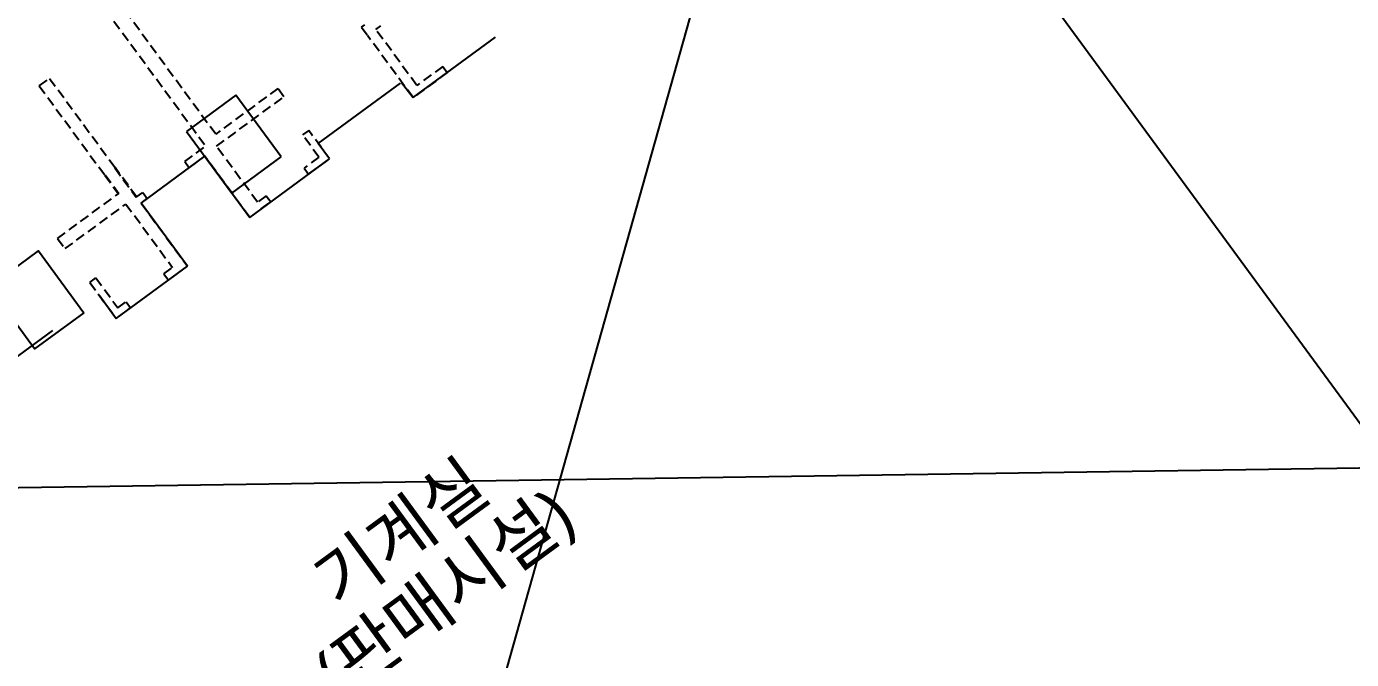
# Model space of a CAD drawing. Header units: millimetres. Extents: x 75184266 to 76346726, y -35850126 to -33679385.
# Drawn here: x 75497899 to 75523858, y -34632031 to -34619627 of the extents above; entities that cross this region are included whole.
import ezdxf
from ezdxf.enums import TextEntityAlignment as Align

# ---------------------------------------------------------------- set-up
doc = ezdxf.new("R2010")
doc.units = ezdxf.units.MM
doc.header["$LTSCALE"] = 50
doc.header["$MEASUREMENT"] = 0
doc.header["$PDMODE"] = 1
doc.header["$PDSIZE"] = -3
doc.linetypes.add('HIDDEN2', pattern=[0.1875, 0.125, -0.0625])
doc.linetypes.add('XR-지하3층$0$H', pattern=[1.3, 0.8, -0.5])
doc.layers.get('0').update_dxf_attribs({"linetype": 'CONTINUOUS'})
doc.layers.get('Defpoints').update_dxf_attribs({"color": 51, "linetype": 'CONTINUOUS'})
doc.layers.add('XR-지하3층$0$CON', color=2, linetype='CONTINUOUS')
doc.layers.add('건축', color=8, linetype='CONTINUOUS', plot=False)
doc.styles.add('XR-지하3층$0$돋움', font='', dxfattribs={"width": 0.9})
doc.styles.add('XR-지하3층$0$맑은고딕', font='')
doc.styles.get('XR-지하3층$0$돋움').set_extended_font_data('Dotum')
doc.styles.get('XR-지하3층$0$맑은고딕').set_extended_font_data('Malgun Gothic')
doc.dimstyles.new('XR-지하3층$0$20110829_평면도_면적조정$0$std_style', dxfattribs={"dimscale": 400, "dimtxt": 3, "dimasz": 1, "dimexe": 1.5, "dimexo": 2, "dimgap": 1, "dimtad": 1, "dimtoh": 1, "dimdec": 0, "dimzin": 0, "dimdsep": 46, "dimtxsty": 'XR-지하3층$0$돋움', "dimblk": 'XR-지하3층$0$20110829_평면도_면적조정$0$01420DDOT01', "dimblk1": 'XR-지하3층$0$20110829_평면도_면적조정$0$01420DDOT01', "dimblk2": 'XR-지하3층$0$20110829_평면도_면적조정$0$01420DDOT01', "dimcen": 2.5, "dimdle": 8, "dimclrd": 256, "dimclre": 256, "dimclrt": 256, "dimadec": 0, "dimazin": 0, "dimtfac": 1, "dimtdec": 0, "dimtix": 1, "dimtmove": 2, "dimatfit": 3, "dimldrblk": 'XR-지하3층$0$20110829_평면도_면적조정$0$_ClosedBlank', "dimfxl": 1, "dimtolj": 1, "dimtzin": 0, "dimlwd": -1, "dimlwe": -1, "dimarcsym": 0})

# ---------------------------------------------------------------- blocks, each defined once
blk = doc.blocks.new('XR-지하3층$0$20110829_평면도_면적조정$0$01420DDOT01')
blk.add_line((-1.5, 0), (1.5, 0))
at = {"const_width": 0.5}
blk.add_lwpolyline([(-0.25, 0, 1), (0.25, 0, 1)], format="xyb", close=True, dxfattribs=at)
blk = doc.blocks.new('*D303')
at = {"layer": 'Defpoints', "color": 0, "transparency": 16777216}
for p in [(75609424, -34600115, 0), (75615333, -34608175), (75504905, -34676743, 0)]:
    blk.add_point(p, dxfattribs=at)
at = {"layer": '건축'}
for p, q in [((75609898, -34600760), (75615688, -34608658)), ((75511137, -34684566), (75615011, -34608411)), ((75505378, -34677388), (75511169, -34685287))]:
    blk.add_line(p, q, dxfattribs=at)
at = {"layer": '건축', "xscale": 400, "yscale": 400, "zscale": 400}
for p, rotation in [((75615333, -34608175), 36.24693456144445), ((75510814, -34684803), 216.2469345614445)]:
    blk.add_blockref('XR-지하3층$0$20110829_평면도_면적조정$0$01420DDOT01', p, dxfattribs=dict(at, rotation=rotation))
at = {"layer": '건축', "insert": (75562304, -34645439), "char_height": 1800, "attachment_point": 5, "rotation": 36.2469, "style": 'XR-지하3층$0$돋움'}
blk.add_mtext('\\A1;129600', dxfattribs=at)
blk = doc.blocks.new('XR-지하3층$0$20110829_평면도_면적조정$0$_ClosedBlank')
at = {"color": 0, "linetype": 'ByBlock', "lineweight": -2}
for p, q in [((-1, 0.167), (0, 0)), ((-1, 0.167), (-1, -0.167)), ((0, 0), (-1, -0.167))]:
    blk.add_line(p, q, dxfattribs=at)
blk = doc.blocks.new('XR-지하3층$0$기둥 0620')
at = {"layer": 'XR-지하3층$0$CON', "ltscale": 0.5}
blk.add_lwpolyline([(-600, 0), (600, 0), (600, 1500), (-600, 1500)], close=True, dxfattribs=at)

msp = doc.modelspace()

# ---------------------------------------------------------------- linework, layer by layer
at = {"layer": '건축', "ltscale": 0.5}
for p, q in [((75515121.7, -34604422.9), (75505038.8, -34640253.4)), ((75501999.5, -34620970.5), (75501032.7, -34621681.4)), ((75502888.1, -34622179), (75501999.5, -34620970.5)), ((75501032.7, -34621681.4), (75501921.3, -34622889.9)), ((75501921.3, -34622889.9), (75502888.1, -34622179)), ((75480376.9, -34628911.2), (75529470, -34628197, 0))]:
    msp.add_line(p, q, dxfattribs=at)
at = {"layer": '건축', "linetype": 'HIDDEN2', "ltscale": 30}
for p, q in [((75498003.1, -34616819.1), (75501607.2, -34621734.3)), ((75498116, -34617480.3), (75501409.6, -34621972.2)), ((75504462, -34619641.1), (75504580.3, -34619802.3)), ((75505473.2, -34621020.1), (75504580.3, -34619802.3)), ((75505545.8, -34620780.8), (75504741.6, -34619684.1)), ((75498150.2, -34620790.9), (75498351.8, -34620643.1)), ((75506142.5, -34620529.3), (75505473.2, -34621020.1)), ((75506053.8, -34620408.3), (75505545.8, -34620780.8)), ((75506053.8, -34620408.3), (75506142.5, -34620529.3)), ((75498150.2, -34620790.9), (75499433.4, -34622540.9)), ((75502824.9, -34620841.4), (75501607.2, -34621734.3)), ((75503428.1, -34621664), (75503307.1, -34621752.7)), ((75500998.4, -34622273.8), (75501409.6, -34621972.2)), ((75501087.1, -34622394.7), (75501393.5, -34622170)), ((75503424.8, -34622522), (75503836.1, -34622220.4)), ((75500998.4, -34622273.8), (75501087.1, -34622394.7)), ((75503336.1, -34622401.1), (75503424.8, -34622522)), ((75499433.4, -34622540.9), (75499441.4, -34622535)), ((75499433.4, -34622540.9), (75499699.5, -34622903.8)), ((75499441.4, -34622535), (75499707.5, -34622897.9)), ((75498505.9, -34623778.9), (75499707.5, -34622897.9)), ((75500143.5, -34623086.6), (75500264.5, -34622997.9)), ((75500175.8, -34622876.9), (75500264.5, -34622997.9)), ((75502594.2, -34622945.1), (75502682.9, -34623066)), ((75498653.8, -34623980.5), (75499847.3, -34623105.4)), ((75499847.3, -34623105.4), (75500760.9, -34624351.3)), ((75500143.5, -34623086.6), (75501051.2, -34624324.5)), ((75502271.6, -34623367.6), (75502682.9, -34623066)), ((75498505.9, -34623778.9), (75498653.8, -34623980.5)), ((75499138.7, -34624641.8), (75499259.6, -34624553.1)), ((75499259.6, -34624553.1), (75499688.3, -34625137.8)), ((75500591.5, -34624475.5), (75500760.9, -34624351.3)), ((75500591.5, -34624475.5), (75500680.2, -34624596.5)), ((75500680.2, -34624596.5), (75501051.2, -34624324.5)), ((75499138.7, -34624641.8), (75499656.1, -34625347.5)), ((75499688.3, -34625137.8), (75499849.6, -34625019.5)), ((75499849.6, -34625019.5), (75499938.3, -34625140.5)), ((75499656.1, -34625347.5), (75499938.3, -34625140.5))]:
    msp.add_line(p, q, dxfattribs=at)
at = {"layer": '건축'}
msp.add_lwpolyline([(75405276.9, -34489566.3), (75448341.7, -34548305.9), (75437440.5, -34556298), (75442666.2, -34563425.7), (75410966.7, -34586666.1), (75425132.9, -34605988.5), (75479241.4, -34566318.9), (75534889.6, -34642222)], dxfattribs=at)
at = {"layer": '건축', "linetype": 'XR-지하3층$0$H', "ltscale": 50}
msp.add_lwpolyline([(75494180.7, -34628686.5), (75499333.8, -34624907.9), (75499656.1, -34625347.5), (75501051.2, -34624324.5), (75500143.5, -34623086.6), (75501393.5, -34622170), (75502271.6, -34623367.6), (75503836.1, -34622220.4), (75503614.4, -34621918), (75505243.4, -34620723.6), (75505473.2, -34621020.1), (75509811.8, -34617838.8), (75509486.6, -34617395.2), (75518930, -34610470.9), (75519225.6, -34610874.1), (75523806.2, -34607515.4), (75523658.4, -34607313.8), (75525448.7, -34606001.1)], dxfattribs=at)
at = {"layer": '건축', "linetype": 'HIDDEN2', "ltscale": 30}
for points in [[(75504462, -34619641.1), (75504526.5, -34619593.8)], [(75504741.6, -34619684.1), (75504838.3, -34619613.1)], [(75498351.8, -34620643.1), (75499635, -34622393.1), (75499626.9, -34622399), (75500046.8, -34622971.5), (75500175.8, -34622876.9)], [(75502943.2, -34621002.7), (75502824.9, -34620841.4)], [(75502594.2, -34622945.1), (75502424.8, -34623069.2), (75501620.7, -34621972.5), (75502943.2, -34621002.7)], [(75503836.1, -34622220.4), (75503428.1, -34621664)], [(75503626.4, -34622188.2), (75503307.1, -34621752.7)], [(75502271.6, -34623367.6), (75501393.5, -34622170)], [(75503626.4, -34622188.2), (75503336.1, -34622401.1)]]:
    msp.add_lwpolyline(points, dxfattribs=at)
msp.add_lwpolyline([(75500046.8, -34622971.5), (75500054.8, -34622965.6), (75499635, -34622393.1), (75499626.9, -34622399)], close=True, dxfattribs=at)

# ---------------------------------------------------------------- block references
at = {"layer": '건축', "extrusion": (0, 0, -1), "zscale": -1, "rotation": 323.7485243019598}
msp.add_blockref('XR-지하3층$0$기둥 0620', (-75498538.6, -34625590.5), dxfattribs=at)

# ---------------------------------------------------------------- texts
at = {"layer": '건축', "style": 'XR-지하3층$0$맑은고딕'}
for s, p in [('기계실', (75505220.6, -34629526.8)), ('(판매시설)', (75506102, -34630770.5))]:
    msp.add_text(s, height=1000, rotation=36.24693, dxfattribs=at).set_placement(p, align=Align.MIDDLE)

# ---------------------------------------------------------------- dimensions: what is measured, and where the dimension line sits
at = {"layer": '건축'}
dim = msp.add_linear_dim(base=(75615333.3, -34608174.6), p1=(75504905.2, -34676743.2, 0), p2=(75609424.5, -34600115.1, 0), angle=36.24693, dimstyle='XR-지하3층$0$20110829_평면도_면적조정$0$std_style', override={"dimtxt": 4.5}, dxfattribs=at)
dim.commit()
dim.dimension.update_dxf_attribs({"geometry": '*D303', "text_midpoint": (75562304.3, -34645439.3)})

doc.saveas('drawing.dxf')
